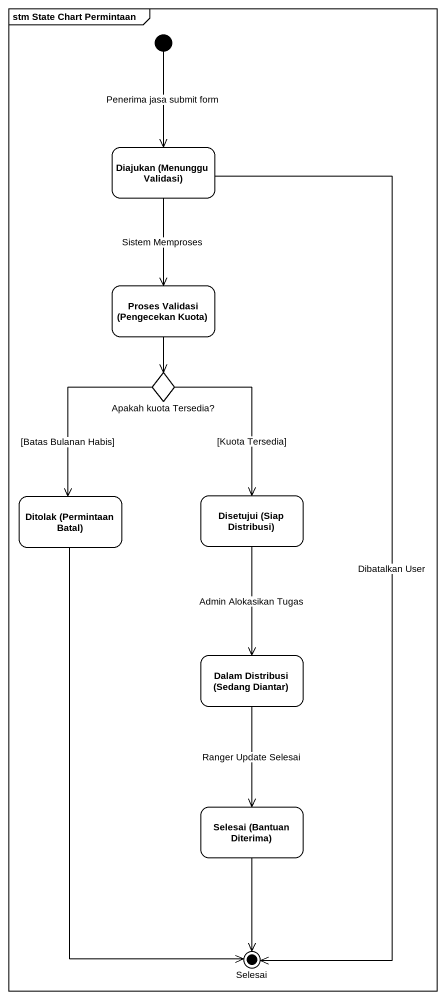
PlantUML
@startuml
mainframe stm State Chart Permintaan
hide empty description
state "Diajukan (Menunggu Validasi)" as Diajukan_Menunggu_Validasi
state "Proses Validasi (Pengecekan Kuota)" as Proses_Validasi_Pengecekan
state "Apakah kuota Tersedia?" as Apakah_kuota_Tersedia <<choice>>
state "Ditolak (Permintaan Batal)" as Ditolak_Permintaan_Batal
state "Disetujui (Siap Distribusi)" as Disetujui_Siap_Distribusi
state "Dalam Distribusi (Sedang Diantar)" as Dalam_Distribusi_Sedang
state "Selesai (Bantuan Diterima)" as Selesai_Bantuan_Diterima
state Selesai <<end>>
[*] --> Diajukan_Menunggu_Validasi : Penerima jasa submit form
Diajukan_Menunggu_Validasi --> Proses_Validasi_Pengecekan : Sistem Memproses
Diajukan_Menunggu_Validasi --> Selesai : Dibatalkan User
Proses_Validasi_Pengecekan --> Apakah_kuota_Tersedia
Apakah_kuota_Tersedia --> Ditolak_Permintaan_Batal : [Batas Bulanan Habis]
Apakah_kuota_Tersedia --> Disetujui_Siap_Distribusi : [Kuota Tersedia]
Ditolak_Permintaan_Batal --> Selesai
Disetujui_Siap_Distribusi --> Dalam_Distribusi_Sedang : Admin Alokasikan Tugas
Dalam_Distribusi_Sedang --> Selesai_Bantuan_Diterima : Ranger Update Selesai
Selesai_Bantuan_Diterima --> Selesai
@enduml
